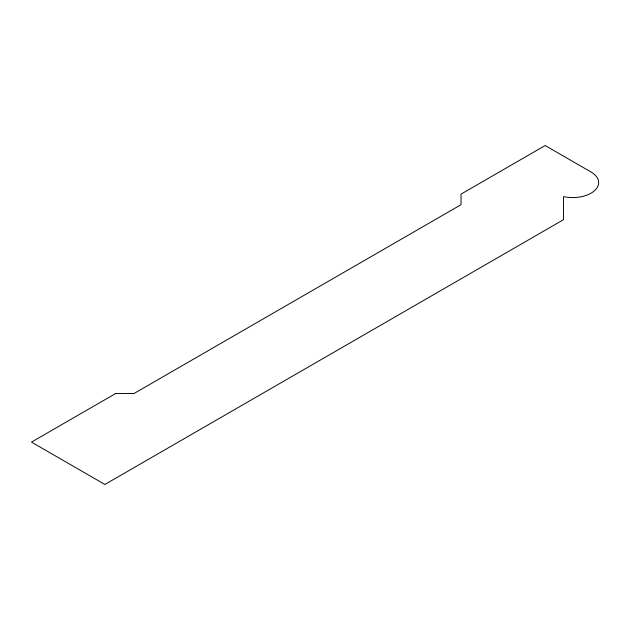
<?xml version="1.0" encoding="UTF-8"?>
<svg xmlns="http://www.w3.org/2000/svg" width="630" height="630" viewBox="0 0 630 630"><rect width="100%" height="100%" fill="white"/><g stroke="black" fill="none" stroke-linecap="round" stroke-linejoin="round"><path stroke-width="0.94" d="M115.652 393.522L31.5 442.102L104.879 484.47L563.527 219.673L563.527 196.615A25.948 14.978 0 0 0 594.499 190.725A25.948 14.978 0 0 0 591.05 172.014L545.178 145.53L461.034 194.111L461.034 204.703L133.993 393.522L115.652 393.522"/></g></svg>
